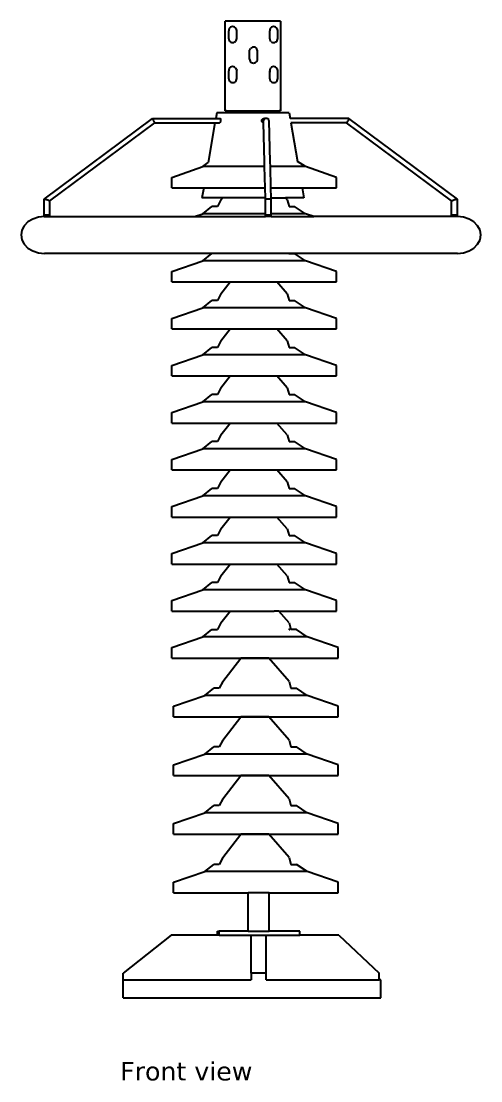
# Model space of a CAD drawing. Header units: inches. Extents: x 152 to 398, y 357 to 574.
# Drawn here: x 304 to 397.9, y 357.9 to 574 of the extents above; entities that cross this region are included whole.
import ezdxf

# ---------------------------------------------------------------- set-up
doc = ezdxf.new("R2010")
doc.units = ezdxf.units.IN
doc.header["$MEASUREMENT"] = 0
doc.layers.add('Edges', color=7, linetype='Continuous')
doc.styles.get("Standard").update_dxf_attribs({"font": 'verdana.ttf'})

# ---------------------------------------------------------------- blocks, each defined once
blk = doc.blocks.new('Surge Arrester fr')
at = {"layer": 'Edges'}
for p, q in [((-12.72, 99.59), (-24.03, 99.59)), ((-24.03, 81.28), (-24.03, 99.59)), ((-12.72, 99.59), (-12.72, 81.28)), ((-23.28, 97.87), (-23.3, 97.66)), ((-23.3, 96.02), (-23.3, 97.66)), ((-23.2, 98.07), (-23.28, 97.87)), ((-23.08, 98.24), (-23.2, 98.07)), ((-22.92, 98.37), (-23.08, 98.24)), ((-22.72, 98.46), (-22.92, 98.37)), ((-22.51, 98.49), (-22.72, 98.46)), ((-22.3, 98.47), (-22.51, 98.49)), ((-22.11, 98.39), (-22.3, 98.47)), ((-21.94, 98.27), (-22.11, 98.39)), ((-21.8, 98.11), (-21.94, 98.27)), ((-21.72, 97.91), (-21.8, 98.11)), ((-21.68, 97.7), (-21.72, 97.91)), ((-21.68, 96.06), (-21.68, 97.7)), ((-14.91, 97.87), (-14.93, 97.66)), ((-14.93, 96.02), (-14.93, 97.66)), ((-14.83, 98.07), (-14.91, 97.87)), ((-14.71, 98.24), (-14.83, 98.07)), ((-14.55, 98.37), (-14.71, 98.24)), ((-14.35, 98.46), (-14.55, 98.37)), ((-14.14, 98.49), (-14.35, 98.46)), ((-13.93, 98.47), (-14.14, 98.49)), ((-13.74, 98.39), (-13.93, 98.47)), ((-13.57, 98.27), (-13.74, 98.39)), ((-13.43, 98.11), (-13.57, 98.27)), ((-13.35, 97.91), (-13.43, 98.11)), ((-13.31, 97.7), (-13.35, 97.91)), ((-13.31, 96.06), (-13.31, 97.7)), ((-23.3, 96.02), (-23.27, 95.81)), ((-23.27, 95.81), (-23.18, 95.62)), ((-23.18, 95.62), (-23.05, 95.45)), ((-23.05, 95.45), (-22.88, 95.33)), ((-22.88, 95.33), (-22.68, 95.25)), ((-22.68, 95.25), (-22.47, 95.23)), ((-22.47, 95.23), (-22.26, 95.26)), ((-22.26, 95.26), (-22.07, 95.35)), ((-22.07, 95.35), (-21.9, 95.48)), ((-21.78, 95.65), (-21.9, 95.48)), ((-21.78, 95.65), (-21.71, 95.85)), ((-21.71, 95.85), (-21.68, 96.06)), ((-14.93, 96.02), (-14.9, 95.81)), ((-14.9, 95.81), (-14.81, 95.62)), ((-14.68, 95.45), (-14.81, 95.62)), ((-14.68, 95.45), (-14.51, 95.33)), ((-14.51, 95.33), (-14.31, 95.25)), ((-14.31, 95.25), (-14.1, 95.23)), ((-14.1, 95.23), (-13.89, 95.26)), ((-13.89, 95.26), (-13.7, 95.35)), ((-13.7, 95.35), (-13.53, 95.48)), ((-13.53, 95.48), (-13.41, 95.65)), ((-13.41, 95.65), (-13.33, 95.85)), ((-13.33, 95.85), (-13.31, 96.06)), ((-19.06, 93.48), (-19.04, 93.69)), ((-19.06, 91.83), (-19.06, 93.48)), ((-18.96, 93.88), (-19.04, 93.69)), ((-18.96, 93.88), (-18.84, 94.05)), ((-18.68, 94.19), (-18.84, 94.05)), ((-18.48, 94.27), (-18.68, 94.19)), ((-18.27, 94.31), (-18.48, 94.27)), ((-18.06, 94.28), (-18.27, 94.31)), ((-17.87, 94.21), (-18.06, 94.28)), ((-17.7, 94.09), (-17.87, 94.21)), ((-17.56, 93.92), (-17.7, 94.09)), ((-17.48, 93.73), (-17.56, 93.92)), ((-17.44, 93.52), (-17.48, 93.73)), ((-17.44, 91.88), (-17.44, 93.52)), ((-19.06, 91.83), (-19.03, 91.62)), ((-19.03, 91.62), (-18.94, 91.43)), ((-18.94, 91.43), (-18.81, 91.27)), ((-18.81, 91.27), (-18.64, 91.14)), ((-18.64, 91.14), (-18.44, 91.07)), ((-18.44, 91.07), (-18.23, 91.05)), ((-18.23, 91.05), (-18.02, 91.08)), ((-18.02, 91.08), (-17.83, 91.17)), ((-17.83, 91.17), (-17.66, 91.3)), ((-17.66, 91.3), (-17.54, 91.47)), ((-17.54, 91.47), (-17.46, 91.67)), ((-17.46, 91.67), (-17.44, 91.88)), ((-23.28, 89.71), (-23.3, 89.51)), ((-23.3, 89.51), (-23.3, 89.49)), ((-23.3, 87.85), (-23.3, 89.49)), ((-23.2, 89.9), (-23.28, 89.71)), ((-23.08, 90.08), (-23.2, 89.9)), ((-22.92, 90.21), (-23.08, 90.08)), ((-22.72, 90.29), (-22.92, 90.21)), ((-22.51, 90.33), (-22.72, 90.29)), ((-22.3, 90.31), (-22.51, 90.33)), ((-22.11, 90.23), (-22.3, 90.31)), ((-21.94, 90.11), (-22.11, 90.23)), ((-21.94, 90.11), (-21.8, 89.94)), ((-21.72, 89.75), (-21.8, 89.94)), ((-21.72, 89.75), (-21.68, 89.54)), ((-21.68, 87.9), (-21.68, 89.54)), ((-14.92, 89.57), (-14.93, 89.5)), ((-14.92, 89.57), (-14.93, 89.21)), ((-14.93, 89.21), (-14.93, 89.5)), ((-14.93, 87.85), (-14.93, 89.21)), ((-14.91, 89.71), (-14.92, 89.57)), ((-14.83, 89.9), (-14.91, 89.71)), ((-14.83, 89.9), (-14.71, 90.08)), ((-14.55, 90.21), (-14.71, 90.08)), ((-14.35, 90.29), (-14.55, 90.21)), ((-14.14, 90.33), (-14.35, 90.29)), ((-13.93, 90.31), (-14.14, 90.33)), ((-13.74, 90.23), (-13.93, 90.31)), ((-13.57, 90.11), (-13.74, 90.23)), ((-13.43, 89.94), (-13.57, 90.11)), ((-13.35, 89.75), (-13.43, 89.94)), ((-13.31, 89.54), (-13.35, 89.75)), ((-13.31, 87.9), (-13.31, 89.54)), ((-23.3, 87.85), (-23.27, 87.65)), ((-23.27, 87.65), (-23.18, 87.45)), ((-23.18, 87.45), (-23.05, 87.29)), ((-23.05, 87.29), (-22.88, 87.17)), ((-22.88, 87.17), (-22.68, 87.09)), ((-22.68, 87.09), (-22.47, 87.07)), ((-22.47, 87.07), (-22.26, 87.1)), ((-22.26, 87.1), (-22.07, 87.19)), ((-22.07, 87.19), (-21.9, 87.32)), ((-21.9, 87.32), (-21.78, 87.49)), ((-21.78, 87.49), (-21.71, 87.69)), ((-21.71, 87.69), (-21.68, 87.9)), ((-14.93, 87.85), (-14.9, 87.65)), ((-14.9, 87.65), (-14.81, 87.45)), ((-14.81, 87.45), (-14.68, 87.29)), ((-14.68, 87.29), (-14.51, 87.17)), ((-14.51, 87.17), (-14.31, 87.09)), ((-14.31, 87.09), (-14.1, 87.07)), ((-14.1, 87.07), (-13.89, 87.1)), ((-13.89, 87.1), (-13.7, 87.19)), ((-13.7, 87.19), (-13.53, 87.32)), ((-13.53, 87.32), (-13.41, 87.49)), ((-13.41, 87.49), (-13.33, 87.69)), ((-13.33, 87.69), (-13.31, 87.9)), ((-25.76, 80.9), (-25.95, 79.77)), ((-23.74, 80.9), (-25.76, 80.9)), ((-23.74, 81.28), (-24.03, 81.28)), ((-23.74, 80.9), (-23.74, 81.28)), ((-23.74, 81.28), (-13, 81.28)), ((-13, 80.9), (-23.74, 80.9)), ((-13, 80.9), (-13, 81.28)), ((-12.72, 81.28), (-13, 81.28)), ((-10.99, 80.9), (-13, 80.9)), ((-10.99, 80.9), (-10.79, 79.77)), ((-60.99, 63.33), (-38.86, 79.77)), ((-59.82, 62.93), (-38.39, 78.84)), ((-38.85, 79.75), (-38.86, 79.77)), ((-38.86, 79.77), (-25.95, 79.77)), ((-38.83, 79.71), (-38.85, 79.75)), ((-38.79, 79.63), (-38.83, 79.71)), ((-38.74, 79.54), (-38.79, 79.63)), ((-38.68, 79.42), (-38.74, 79.54)), ((-38.62, 79.3), (-38.68, 79.42)), ((-38.56, 79.18), (-38.62, 79.3)), ((-38.51, 79.07), (-38.56, 79.18)), ((-38.46, 78.98), (-38.51, 79.07)), ((-38.42, 78.9), (-38.46, 78.98)), ((-38.4, 78.86), (-38.42, 78.9)), ((-38.39, 78.84), (-38.4, 78.86)), ((-38.39, 78.84), (-26.12, 78.84)), ((-26.12, 78.84), (-27.52, 70.78)), ((-26.12, 78.84), (-25.22, 78.84)), ((-25.95, 79.77), (-25.04, 79.77)), ((-16.23, 78.9), (-16.27, 78.9)), ((-16.22, 79.42), (-16.24, 79.3)), ((-16.24, 79.18), (-16.24, 79.3)), ((-16.24, 79.07), (-16.24, 79.18)), ((-16.23, 78.98), (-16.24, 79.07)), ((-16.23, 78.9), (-16.23, 78.98)), ((-16.23, 78.89), (-16.23, 78.9)), ((-16.01, 70.94), (-16.23, 78.89)), ((-16.16, 79.54), (-16.22, 79.42)), ((-16.07, 79.63), (-16.16, 79.54)), ((-15.94, 79.71), (-16.07, 79.63)), ((-15.65, 79.77), (-15.98, 79.77)), ((-15.8, 79.75), (-15.94, 79.71)), ((-15.65, 79.77), (-15.8, 79.75)), ((-15.5, 79.75), (-15.65, 79.77)), ((-15.36, 79.71), (-15.5, 79.75)), ((-15.24, 79.63), (-15.36, 79.71)), ((-15.15, 79.54), (-15.24, 79.63)), ((-15.09, 79.42), (-15.15, 79.54)), ((-15.07, 79.3), (-15.09, 79.42)), ((-14.84, 70.94), (-15.07, 79.3)), ((1.22, 79.77), (-10.79, 79.77)), ((-10.79, 79.77), (-10.79, 79.75)), ((-10.63, 78.85), (-10.63, 78.84)), ((0.76, 78.84), (-10.63, 78.84)), ((-10.63, 78.84), (-9.27, 71)), ((0.77, 78.86), (0.76, 78.84)), ((22.18, 62.93), (0.76, 78.84)), ((0.8, 78.9), (0.77, 78.86)), ((0.84, 78.98), (0.8, 78.9)), ((0.89, 79.07), (0.84, 78.98)), ((0.94, 79.18), (0.89, 79.07)), ((1, 79.3), (0.94, 79.18)), ((1.06, 79.42), (1, 79.3)), ((1.12, 79.54), (1.06, 79.42)), ((1.17, 79.63), (1.12, 79.54)), ((1.2, 79.71), (1.17, 79.63)), ((1.22, 79.75), (1.2, 79.71)), ((23.36, 63.33), (1.22, 79.77)), ((1.22, 79.77), (1.22, 79.75)), ((-34.94, 67.74), (-28.59, 69.93)), ((-28.59, 69.93), (-27.52, 70.78)), ((-15.98, 69.93), (-28.59, 69.93)), ((-27.52, 70.78), (-27.52, 70.76)), ((-15.98, 69.93), (-16.01, 70.94)), ((-15.86, 65.59), (-15.98, 69.93)), ((-14.81, 69.93), (-14.84, 70.94)), ((-14.69, 65.59), (-14.81, 69.93)), ((-7.66, 69.93), (-14.81, 69.93)), ((-9.27, 71), (-9.29, 71.01)), ((-7.66, 69.93), (-9.27, 71)), ((-1.31, 67.74), (-7.66, 69.93)), ((-34.94, 65.59), (-34.94, 67.74)), ((-1.31, 65.59), (-1.31, 67.74)), ((-34.94, 65.59), (-28.42, 65.59)), ((-28.42, 65.59), (-28.77, 63.59)), ((-28.42, 65.59), (-15.86, 65.59)), ((-15.81, 63.59), (-15.86, 65.59)), ((-14.63, 63.59), (-14.69, 65.59)), ((-14.69, 65.59), (-8.32, 65.59)), ((-8.32, 65.59), (-7.98, 63.59)), ((-8.32, 65.59), (-1.31, 65.59)), ((-60.97, 63.32), (-60.99, 63.33)), ((-60.99, 60.04), (-60.99, 63.33)), ((-60.91, 63.3), (-60.97, 63.32)), ((-60.82, 63.27), (-60.91, 63.3)), ((-60.7, 63.23), (-60.82, 63.27)), ((-60.56, 63.18), (-60.7, 63.23)), ((-60.41, 63.13), (-60.56, 63.18)), ((-60.25, 63.08), (-60.41, 63.13)), ((-60.11, 63.03), (-60.25, 63.08)), ((-59.99, 62.99), (-60.11, 63.03)), ((-59.9, 62.95), (-59.99, 62.99)), ((-59.84, 62.93), (-59.9, 62.95)), ((-59.82, 62.93), (-59.84, 62.93)), ((-59.82, 60.04), (-59.82, 62.93)), ((-24.58, 63.59), (-28.77, 63.59)), ((-24.89, 63.19), (-25.62, 61.82)), ((-24.89, 63.19), (-24.58, 63.59)), ((-15.81, 63.59), (-24.58, 63.59)), ((-15.79, 63.13), (-15.81, 63.59)), ((-15.77, 63.18), (-15.79, 63.13)), ((-15.79, 60.34), (-15.79, 63.13)), ((-15.71, 63.23), (-15.77, 63.18)), ((-15.61, 63.27), (-15.71, 63.23)), ((-15.49, 63.3), (-15.61, 63.27)), ((-15.35, 63.32), (-15.49, 63.3)), ((-15.2, 63.33), (-15.35, 63.32)), ((-15.04, 63.32), (-15.2, 63.33)), ((-14.9, 63.3), (-15.04, 63.32)), ((-14.78, 63.27), (-14.9, 63.3)), ((-14.69, 63.23), (-14.78, 63.27)), ((-14.64, 63.18), (-14.69, 63.23)), ((-14.62, 63.13), (-14.64, 63.18)), ((-14.62, 63.13), (-14.63, 63.59)), ((-14.63, 63.59), (-11.71, 63.59)), ((-14.62, 60.34), (-14.62, 63.13)), ((-11.36, 63.19), (-11.71, 63.59)), ((-7.98, 63.59), (-11.71, 63.59)), ((-11.36, 63.19), (-11, 61.82)), ((22.21, 62.93), (22.18, 62.93)), ((22.18, 60.04), (22.18, 62.93)), ((22.27, 62.95), (22.21, 62.93)), ((22.36, 62.99), (22.27, 62.95)), ((22.49, 63.03), (22.36, 62.99)), ((22.63, 63.08), (22.49, 63.03)), ((22.78, 63.13), (22.63, 63.08)), ((22.93, 63.18), (22.78, 63.13)), ((23.07, 63.23), (22.93, 63.18)), ((23.19, 63.27), (23.07, 63.23)), ((23.28, 63.3), (23.19, 63.27)), ((23.34, 63.32), (23.28, 63.3)), ((23.36, 63.33), (23.34, 63.32)), ((23.36, 60.04), (23.36, 63.33)), ((-28.59, 60.34), (-26.75, 61.82)), ((-25.62, 61.82), (-26.75, 61.82)), ((-11, 61.82), (-11, 61.82)), ((-11, 61.82), (-9.87, 61.82)), ((-7.66, 60.34), (-9.87, 61.82)), ((-64.28, 58.65), (-65.04, 57.88)), ((-63.3, 59.25), (-64.28, 58.65)), ((-62.15, 59.63), (-63.3, 59.25)), ((-60.92, 59.76), (-62.15, 59.63)), ((-60.97, 60.04), (-60.99, 60.04)), ((-60.99, 59.76), (-60.99, 60.04)), ((-60.99, 59.76), (-60.97, 59.76)), ((-60.91, 60.04), (-60.97, 60.04)), ((-60.97, 59.76), (-60.92, 59.76)), ((-60.92, 59.76), (-60.92, 59.76)), ((-60.92, 59.76), (-59.82, 59.76)), ((-60.82, 60.04), (-60.91, 60.04)), ((-60.7, 60.04), (-60.82, 60.04)), ((-60.56, 60.04), (-60.7, 60.04)), ((-60.41, 60.04), (-60.56, 60.04)), ((-60.25, 60.04), (-60.41, 60.04)), ((-60.11, 60.04), (-60.25, 60.04)), ((-59.99, 60.04), (-60.11, 60.04)), ((-59.9, 60.04), (-59.99, 60.04)), ((-59.84, 60.04), (-59.9, 60.04)), ((-59.82, 60.04), (-59.84, 60.04)), ((-59.82, 59.76), (-59.82, 60.04)), ((-59.82, 59.76), (-30.28, 59.76)), ((-30.28, 59.76), (-28.59, 60.34)), ((-30.28, 59.76), (-15.79, 59.76)), ((-15.79, 60.34), (-28.59, 60.34)), ((-15.79, 60.04), (-15.79, 60.34)), ((-15.77, 60.04), (-15.79, 60.04)), ((-15.79, 59.76), (-15.79, 60.04)), ((-14.62, 59.76), (-15.79, 59.76)), ((-15.71, 60.04), (-15.77, 60.04)), ((-15.61, 60.04), (-15.71, 60.04)), ((-15.49, 60.04), (-15.61, 60.04)), ((-15.35, 60.04), (-15.49, 60.04)), ((-15.2, 60.04), (-15.35, 60.04)), ((-15.04, 60.04), (-15.2, 60.04)), ((-14.9, 60.04), (-15.04, 60.04)), ((-14.78, 60.04), (-14.9, 60.04)), ((-14.69, 60.04), (-14.78, 60.04)), ((-14.64, 60.04), (-14.69, 60.04)), ((-14.62, 60.04), (-14.64, 60.04)), ((-14.62, 60.04), (-14.62, 60.34)), ((-7.66, 60.34), (-14.62, 60.34)), ((-14.62, 59.76), (-14.62, 60.04)), ((-14.62, 59.76), (-5.97, 59.76)), ((-5.97, 59.76), (-7.66, 60.34)), ((22.18, 59.76), (-5.97, 59.76)), ((22.18, 59.76), (22.18, 60.04)), ((22.21, 60.04), (22.18, 60.04)), ((23.36, 59.76), (22.18, 59.76)), ((22.27, 60.04), (22.21, 60.04)), ((22.36, 60.04), (22.27, 60.04)), ((22.49, 60.04), (22.36, 60.04)), ((22.63, 60.04), (22.49, 60.04)), ((22.78, 60.04), (22.63, 60.04)), ((22.93, 60.04), (22.78, 60.04)), ((23.07, 60.04), (22.93, 60.04)), ((23.19, 60.04), (23.07, 60.04)), ((23.28, 60.04), (23.19, 60.04)), ((23.34, 60.04), (23.28, 60.04)), ((23.36, 60.04), (23.34, 60.04)), ((23.36, 59.76), (23.36, 60.04)), ((23.39, 59.76), (23.36, 59.76)), ((24.62, 59.63), (23.39, 59.76)), ((25.77, 59.25), (24.62, 59.63)), ((26.75, 58.65), (25.77, 59.25)), ((27.5, 57.88), (26.75, 58.65)), ((-65.51, 56.97), (-65.67, 56)), ((-65.04, 57.88), (-65.51, 56.97)), ((27.98, 56.97), (27.5, 57.88)), ((28.14, 56), (27.98, 56.97)), ((-65.67, 56), (-65.51, 55.02)), ((-65.51, 55.02), (-65.04, 54.11)), ((-65.04, 54.11), (-64.28, 53.34)), ((26.75, 53.34), (27.5, 54.11)), ((27.5, 54.11), (27.98, 55.02)), ((27.98, 55.02), (28.14, 56)), ((-64.28, 53.34), (-63.3, 52.74)), ((-63.3, 52.74), (-62.15, 52.36)), ((-62.15, 52.36), (-60.92, 52.23)), ((-25.61, 52.23), (-60.92, 52.23)), ((-28.59, 50.75), (-26.75, 52.23)), ((-25.62, 52.23), (-26.75, 52.23)), ((-25.61, 52.23), (-25.62, 52.23)), ((-11.01, 52.23), (-25.61, 52.23)), ((-11.01, 52.23), (-11, 52.23)), ((-11.01, 52.23), (-11.01, 52.23)), ((23.39, 52.23), (-11.01, 52.23)), ((-11, 52.23), (-11, 52.23)), ((-11, 52.23), (-9.87, 52.23)), ((-7.66, 50.75), (-9.87, 52.23)), ((23.39, 52.23), (24.62, 52.36)), ((24.62, 52.36), (25.77, 52.74)), ((25.77, 52.74), (26.75, 53.34)), ((-34.94, 48.56), (-28.59, 50.75)), ((-7.66, 50.75), (-28.59, 50.75)), ((-1.31, 48.56), (-7.66, 50.75)), ((-34.94, 46.42), (-34.94, 48.56)), ((-1.31, 46.42), (-1.31, 48.56)), ((-34.94, 46.42), (-23.03, 46.42)), ((-24.89, 44.02), (-23.03, 46.42)), ((-23.03, 46.42), (-13.46, 46.42)), ((-11.36, 44.02), (-13.46, 46.42)), ((-13.46, 46.42), (-1.31, 46.42)), ((-24.89, 44.02), (-25.62, 42.64)), ((-11.36, 44.02), (-11, 42.64)), ((-34.94, 38.98), (-28.59, 41.16)), ((-28.59, 41.16), (-26.75, 42.64)), ((-7.66, 41.16), (-28.59, 41.16)), ((-25.62, 42.64), (-26.75, 42.64)), ((-11, 42.64), (-11, 42.64)), ((-11, 42.64), (-9.87, 42.64)), ((-7.66, 41.16), (-9.87, 42.64)), ((-1.31, 38.98), (-7.66, 41.16)), ((-34.94, 36.83), (-34.94, 38.98)), ((-1.31, 36.83), (-1.31, 38.98)), ((-34.94, 36.83), (-23.03, 36.83)), ((-24.89, 34.43), (-23.03, 36.83)), ((-23.03, 36.83), (-13.46, 36.83)), ((-11.36, 34.43), (-13.46, 36.83)), ((-13.46, 36.83), (-1.31, 36.83)), ((-28.59, 31.58), (-26.75, 33.05)), ((-25.62, 33.05), (-26.75, 33.05)), ((-24.89, 34.43), (-25.62, 33.05)), ((-11.36, 34.43), (-11, 33.05)), ((-11, 33.05), (-11, 33.05)), ((-11, 33.05), (-9.87, 33.05)), ((-7.66, 31.58), (-9.87, 33.05)), ((-34.94, 29.39), (-28.59, 31.58)), ((-7.66, 31.58), (-28.59, 31.58)), ((-1.31, 29.39), (-7.66, 31.58)), ((-34.94, 27.24), (-34.94, 29.39)), ((-1.31, 27.24), (-1.31, 29.39)), ((-34.94, 27.24), (-23.03, 27.24)), ((-24.89, 24.84), (-23.03, 27.24)), ((-23.03, 27.24), (-13.46, 27.24)), ((-11.36, 24.84), (-13.46, 27.24)), ((-13.46, 27.24), (-1.31, 27.24)), ((-24.89, 24.84), (-25.62, 23.47)), ((-11.36, 24.84), (-11, 23.47)), ((-34.94, 19.8), (-28.59, 21.99)), ((-28.59, 21.99), (-26.75, 23.47)), ((-7.66, 21.99), (-28.59, 21.99)), ((-25.62, 23.47), (-26.75, 23.47)), ((-11, 23.47), (-11, 23.47)), ((-11, 23.47), (-9.87, 23.47)), ((-7.66, 21.99), (-9.87, 23.47)), ((-1.31, 19.8), (-7.66, 21.99)), ((-34.94, 17.65), (-34.94, 19.8)), ((-1.31, 17.65), (-1.31, 19.8)), ((-34.94, 17.65), (-23.03, 17.65)), ((-24.89, 15.25), (-23.03, 17.65)), ((-23.03, 17.65), (-13.46, 17.65)), ((-11.36, 15.25), (-13.46, 17.65)), ((-13.46, 17.65), (-1.31, 17.65)), ((-24.89, 15.25), (-25.62, 13.88)), ((-11.36, 15.25), (-11, 13.88)), ((-28.59, 12.4), (-26.75, 13.88)), ((-25.62, 13.88), (-26.75, 13.88)), ((-11, 13.88), (-11, 13.88)), ((-11, 13.88), (-9.87, 13.88)), ((-7.66, 12.4), (-9.87, 13.88)), ((-34.94, 10.21), (-28.59, 12.4)), ((-7.66, 12.4), (-28.59, 12.4)), ((-1.31, 10.21), (-7.66, 12.4)), ((-34.94, 8.07), (-34.94, 10.21)), ((-1.31, 8.07), (-1.31, 10.21)), ((-34.94, 8.07), (-23.03, 8.07)), ((-24.89, 5.67), (-23.03, 8.07)), ((-23.03, 8.07), (-13.46, 8.07)), ((-11.36, 5.67), (-13.46, 8.07)), ((-13.46, 8.07), (-1.31, 8.07)), ((-24.89, 5.67), (-25.62, 4.29)), ((-11.36, 5.67), (-11, 4.29)), ((-34.94, 0.63), (-28.59, 2.81)), ((-28.59, 2.81), (-26.75, 4.29)), ((-7.66, 2.81), (-28.59, 2.81)), ((-25.62, 4.29), (-26.75, 4.29)), ((-11, 4.29), (-11, 4.29)), ((-11, 4.29), (-9.87, 4.29)), ((-7.66, 2.81), (-9.87, 4.29)), ((-1.31, 0.63), (-7.66, 2.81)), ((-34.94, -1.52), (-34.94, 0.63)), ((-1.31, -1.52), (-1.31, 0.63)), ((-34.94, -1.52), (-23.03, -1.52)), ((-24.89, -3.92), (-23.03, -1.52)), ((-23.03, -1.52), (-13.46, -1.52)), ((-11.36, -3.92), (-13.46, -1.52)), ((-13.46, -1.52), (-1.31, -1.52)), ((-24.89, -3.92), (-25.62, -5.3)), ((-11.36, -3.92), (-11, -5.3)), ((-28.59, -6.77), (-26.75, -5.3)), ((-25.62, -5.3), (-26.75, -5.3)), ((-11, -5.3), (-11, -5.3)), ((-11, -5.3), (-9.87, -5.3)), ((-7.66, -6.77), (-9.87, -5.3)), ((-34.94, -8.96), (-28.59, -6.77)), ((-7.66, -6.77), (-28.59, -6.77)), ((-1.31, -8.96), (-7.66, -6.77)), ((-34.94, -11.11), (-34.94, -8.96)), ((-1.31, -11.11), (-1.31, -8.96)), ((-34.94, -11.11), (-23.03, -11.11)), ((-24.89, -13.51), (-23.03, -11.11)), ((-23.03, -11.11), (-13.46, -11.11)), ((-11.36, -13.51), (-13.46, -11.11)), ((-13.46, -11.11), (-1.31, -11.11)), ((-28.59, -16.36), (-26.75, -14.88)), ((-25.62, -14.88), (-26.75, -14.88)), ((-24.89, -13.51), (-25.62, -14.88)), ((-11.36, -13.51), (-11, -14.88)), ((-11, -14.88), (-11, -14.88)), ((-11, -14.88), (-9.87, -14.88)), ((-7.66, -16.36), (-9.87, -14.88)), ((-34.94, -18.55), (-28.59, -16.36)), ((-7.66, -16.36), (-28.59, -16.36)), ((-1.31, -18.55), (-7.66, -16.36)), ((-34.94, -20.7), (-34.94, -18.55)), ((-1.31, -20.7), (-1.31, -18.55)), ((-34.94, -20.7), (-23.03, -20.7)), ((-24.89, -23.1), (-23.03, -20.7)), ((-23.03, -20.7), (-14.05, -20.7)), ((-13.09, -20.7), (-14.05, -20.7)), ((-10.98, -23.1), (-13.09, -20.7)), ((-13.09, -20.7), (-1.31, -20.7)), ((-24.89, -23.1), (-25.62, -24.47)), ((-10.98, -23.1), (-10.63, -24.47)), ((-28.59, -25.95), (-26.75, -24.47)), ((-26.75, -24.47), (-25.62, -24.47)), ((-11.05, -24.27), (-11, -24.47)), ((-11, -24.47), (-10.86, -24.47)), ((-11, -24.47), (-11, -24.47)), ((-10.63, -24.47), (-10.63, -24.47)), ((-9.5, -24.47), (-10.63, -24.47)), ((-7.29, -25.95), (-9.5, -24.47)), ((-34.94, -28.14), (-28.59, -25.95)), ((-8.92, -25.95), (-28.59, -25.95)), ((-7.29, -25.95), (-8.92, -25.95)), ((-0.94, -28.14), (-7.29, -25.95)), ((-34.94, -30.28), (-34.94, -28.14)), ((-0.94, -30.28), (-0.94, -28.14)), ((-34.94, -30.28), (-0.94, -30.28)), ((-24.51, -35.07), (-20.84, -30.32)), ((-15.15, -30.32), (-20.84, -30.32)), ((-10.98, -35.07), (-15.15, -30.32)), ((-28.21, -37.92), (-26.37, -36.44)), ((-25.24, -36.44), (-26.37, -36.44)), ((-24.51, -35.07), (-25.24, -36.44)), ((-10.98, -35.07), (-10.63, -36.44)), ((-10.63, -36.44), (-10.63, -36.44)), ((-10.63, -36.44), (-9.5, -36.44)), ((-7.29, -37.92), (-9.5, -36.44)), ((-34.56, -40.1), (-28.21, -37.92)), ((-7.29, -37.92), (-28.21, -37.92)), ((-0.94, -40.1), (-7.29, -37.92)), ((-34.56, -42.25), (-34.56, -40.1)), ((-0.94, -42.25), (-0.94, -40.1)), ((-34.56, -42.25), (-0.94, -42.25)), ((-24.51, -47.03), (-20.84, -42.28)), ((-15.15, -42.28), (-20.84, -42.28)), ((-10.98, -47.03), (-15.15, -42.28)), ((-24.51, -47.03), (-25.24, -48.41)), ((-10.98, -47.03), (-10.63, -48.41)), ((-28.21, -49.89), (-26.37, -48.41)), ((-25.24, -48.41), (-26.37, -48.41)), ((-10.63, -48.41), (-10.63, -48.41)), ((-10.63, -48.41), (-9.5, -48.41)), ((-7.29, -49.89), (-9.5, -48.41)), ((-34.56, -52.07), (-28.21, -49.89)), ((-7.29, -49.89), (-28.21, -49.89)), ((-0.94, -52.07), (-7.29, -49.89)), ((-34.56, -54.22), (-34.56, -52.07)), ((-0.94, -54.22), (-0.94, -52.07)), ((-34.56, -54.22), (-0.94, -54.22)), ((-24.51, -59), (-20.84, -54.25)), ((-15.15, -54.25), (-20.84, -54.25)), ((-10.98, -59), (-15.15, -54.25)), ((-28.21, -61.85), (-26.37, -60.38)), ((-25.24, -60.38), (-26.37, -60.38)), ((-24.51, -59), (-25.24, -60.38)), ((-10.98, -59), (-10.63, -60.38)), ((-10.63, -60.38), (-10.63, -60.38)), ((-10.63, -60.38), (-9.5, -60.38)), ((-7.29, -61.85), (-9.5, -60.38)), ((-34.56, -64.04), (-28.21, -61.85)), ((-7.29, -61.85), (-28.21, -61.85)), ((-0.94, -64.04), (-7.29, -61.85)), ((-34.56, -66.19), (-34.56, -64.04)), ((-0.94, -66.19), (-0.94, -64.04)), ((-34.56, -66.19), (-0.94, -66.19)), ((-24.51, -70.97), (-20.84, -66.22)), ((-15.15, -66.22), (-20.84, -66.22)), ((-10.98, -70.97), (-15.15, -66.22)), ((-24.51, -70.97), (-25.24, -72.35)), ((-10.98, -70.97), (-10.63, -72.35)), ((-28.21, -73.82), (-26.37, -72.35)), ((-25.24, -72.35), (-26.37, -72.35)), ((-10.63, -72.35), (-10.63, -72.35)), ((-10.63, -72.35), (-9.5, -72.35)), ((-7.29, -73.82), (-9.5, -72.35)), ((-34.56, -76.01), (-28.21, -73.82)), ((-7.29, -73.82), (-28.21, -73.82)), ((-0.94, -76.01), (-7.29, -73.82)), ((-34.56, -78.16), (-34.56, -76.01)), ((-0.94, -78.16), (-0.94, -76.01)), ((-34.56, -78.16), (-19.32, -78.16)), ((-19.32, -85.97), (-19.32, -78.16)), ((-15.07, -78.16), (-19.32, -78.16)), ((-15.07, -85.97), (-15.07, -78.16)), ((-15.07, -78.16), (-0.94, -78.16)), ((-25.61, -86.8), (-25.61, -85.97)), ((-25.61, -85.97), (-25.28, -85.97)), ((-25.28, -86.8), (-25.28, -85.97)), ((-19.32, -85.97), (-25.28, -85.97)), ((-19.32, -85.97), (-15.07, -85.97)), ((-8.79, -85.97), (-15.07, -85.97)), ((-8.79, -86.8), (-8.79, -85.97)), ((-35.08, -86.8), (-44.87, -94.52)), ((-25.61, -86.8), (-35.08, -86.8)), ((-25.28, -86.8), (-25.61, -86.8)), ((-25.28, -86.8), (-18.73, -86.8)), ((-18.73, -94.52), (-18.73, -86.8)), ((-18.73, -86.8), (-15.67, -86.8)), ((-15.67, -94.52), (-15.67, -86.8)), ((-15.67, -86.8), (-8.79, -86.8)), ((-0.85, -86.8), (-8.79, -86.8)), ((-0.85, -86.8), (7.42, -94.52)), ((-44.87, -95.9), (-44.87, -94.52)), ((-18.73, -94.52), (-18.73, -95.9)), ((-15.67, -94.52), (-18.73, -94.52)), ((-15.67, -95.9), (-15.67, -94.52)), ((7.42, -95.9), (7.42, -94.52)), ((-44.87, -99.59), (-44.87, -95.9)), ((-44.87, -95.9), (-18.73, -95.9)), ((-15.67, -95.9), (7.42, -95.9)), ((7.71, -95.9), (7.42, -95.9)), ((7.71, -99.59), (7.71, -95.9)), ((-44.87, -99.59), (7.71, -99.59))]:
    blk.add_line(p, q, dxfattribs=at)
blk.add_arc((-25.53, 79.38), 0.623, 300.15, 38.4638, dxfattribs=at)
blk.add_open_spline([(-16.27, 78.9), (-16.31, 78.93), (-16.43, 78.99), (-16.57, 79.17), (-16.57, 79.39), (-16.49, 79.54), (-16.4, 79.64), (-16.28, 79.71), (-16.14, 79.76), (-16.04, 79.76), (-15.98, 79.77)], degree=3, knots=[0, 0, 0, 0, 0.142005, 0.399522, 0.639437, 0.764994, 0.898379, 1.039932, 1.187668, 1.338944, 1.338944, 1.338944, 1.338944], dxfattribs=at)

msp = doc.modelspace()

# ---------------------------------------------------------------- block references
msp.add_blockref('Surge Arrester fr', (369.71, 474.41))

# ---------------------------------------------------------------- texts
msp.add_text('Front view', height=3.752).set_placement((324.24, 357.99))

doc.saveas('drawing.dxf')
